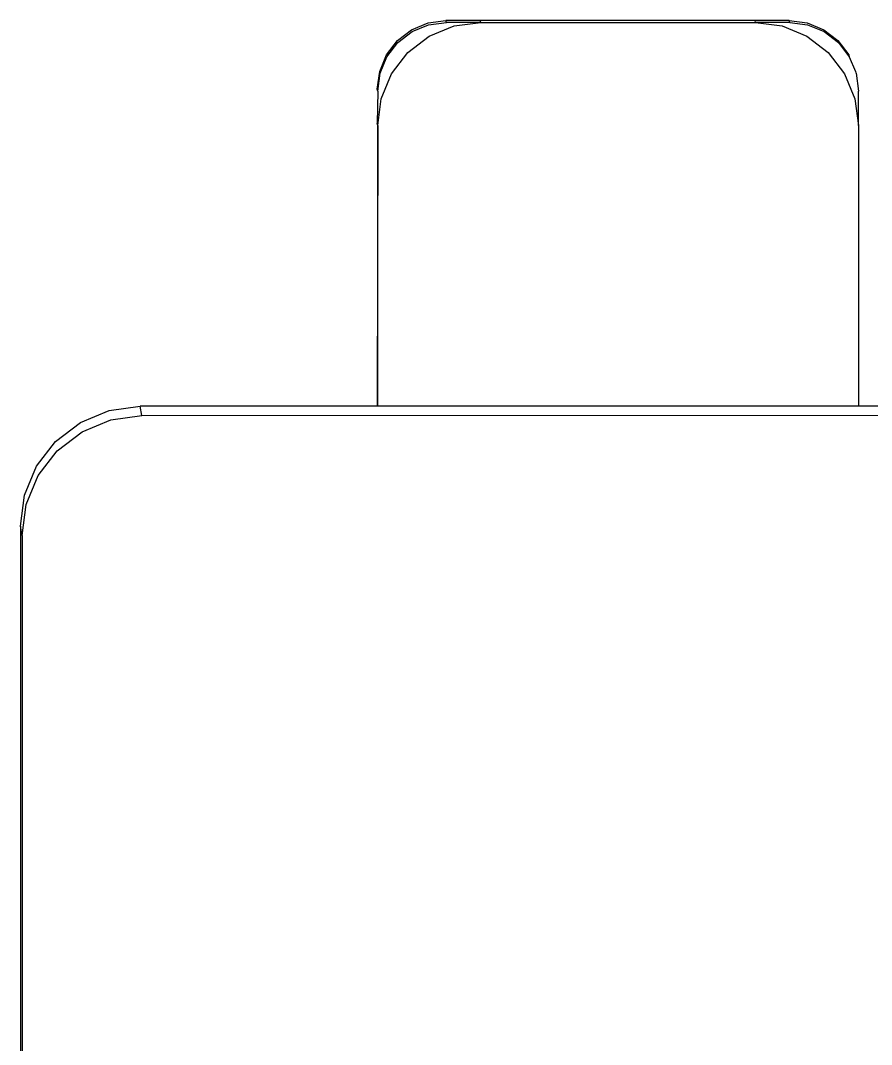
# Model space of a CAD drawing. Extents: x -4.2 to 4.2, y -5.7 to 5.7.
# Drawn here: x 0.2853 to 0.3809, y -1.7426 to -1.6276 of the extents above; entities that cross this region are included whole.
import ezdxf

# ---------------------------------------------------------------- set-up
doc = ezdxf.new("R2010")
doc.units = 0
doc.layers.get('0').update_dxf_attribs({"linetype": 'CONTINUOUS'})

msp = doc.modelspace()

# ---------------------------------------------------------------- linework, layer by layer
for p, q in [((0.32921, -1.62867), (0.33107, -1.6279)), ((0.32925, -1.62889), (0.33111, -1.62812)), ((0.33107, -1.6279), (0.33306, -1.62764)), ((0.33111, -1.62812), (0.33311, -1.62786)), ((0.33118, -1.62941), (0.33397, -1.62825)), ((0.33311, -1.62786), (0.33306, -1.62764)), ((0.33692, -1.62764), (0.33306, -1.62764)), ((0.33697, -1.62786), (0.33311, -1.62786)), ((0.33397, -1.62825), (0.33697, -1.62786)), ((0.33697, -1.62786), (0.33692, -1.62764)), ((0.36777, -1.62764), (0.33692, -1.62764)), ((0.33697, -1.62786), (0.36782, -1.62786)), ((0.36782, -1.62786), (0.36777, -1.62764)), ((0.37162, -1.62764), (0.36777, -1.62764)), ((0.36782, -1.62786), (0.37081, -1.62825)), ((0.37167, -1.62786), (0.36782, -1.62786)), ((0.37081, -1.62825), (0.3736, -1.62941)), ((0.37162, -1.62764), (0.37362, -1.6279)), ((0.37167, -1.62786), (0.37162, -1.62764)), ((0.37167, -1.62786), (0.37367, -1.62812)), ((0.37362, -1.6279), (0.37548, -1.62867)), ((0.37367, -1.62812), (0.37553, -1.62889)), ((0.32761, -1.6299), (0.32921, -1.62867)), ((0.32766, -1.63012), (0.32925, -1.62889)), ((0.32879, -1.63125), (0.33118, -1.62941)), ((0.3736, -1.62941), (0.376, -1.63125)), ((0.37548, -1.62867), (0.37707, -1.6299)), ((0.37553, -1.62889), (0.37713, -1.63012)), ((0.32639, -1.63149), (0.32761, -1.6299)), ((0.32643, -1.63171), (0.32766, -1.63012)), ((0.37707, -1.6299), (0.3783, -1.63149)), ((0.37713, -1.63012), (0.37835, -1.63171)), ((0.32562, -1.63335), (0.32639, -1.63149)), ((0.32566, -1.63357), (0.32643, -1.63171)), ((0.32695, -1.63364), (0.32879, -1.63125)), ((0.376, -1.63125), (0.37783, -1.63364)), ((0.3783, -1.63149), (0.37835, -1.63171)), ((0.37835, -1.63171), (0.37907, -1.63335)), ((0.32535, -1.63535), (0.32562, -1.63335)), ((0.3254, -1.63557), (0.32566, -1.63357)), ((0.32579, -1.63643), (0.32695, -1.63364)), ((0.37783, -1.63364), (0.37899, -1.63643)), ((0.37907, -1.63335), (0.37909, -1.6335)), ((0.37912, -1.63357), (0.37909, -1.6335)), ((0.37912, -1.63357), (0.37938, -1.63557)), ((0.3254, -1.63557), (0.32535, -1.63535)), ((0.3254, -1.63557), (0.32535, -1.63921)), ((0.3254, -1.63943), (0.32579, -1.63643)), ((0.37899, -1.63643), (0.37938, -1.63943)), ((0.37938, -1.63943), (0.37938, -1.63557)), ((0.3254, -1.63943), (0.32535, -1.63921)), ((0.3254, -1.63943), (0.32535, -1.67097)), ((0.3254, -1.67097), (0.3254, -1.63943)), ((0.37938, -1.63943), (0.37938, -1.67097)), ((0.29525, -1.67143), (0.29873, -1.67097)), ((0.29892, -1.67201), (0.29873, -1.67097)), ((0.32535, -1.67097), (0.29873, -1.67097)), ((0.3254, -1.67097), (0.32535, -1.67097)), ((0.37938, -1.67097), (0.3254, -1.67097)), ((0.38527, -1.67097), (0.37938, -1.67097)), ((0.292, -1.67277), (0.29525, -1.67143)), ((0.29543, -1.67247), (0.29892, -1.67201)), ((0.38574, -1.67202), (0.29892, -1.67201)), ((0.28922, -1.67491), (0.292, -1.67277)), ((0.29219, -1.67382), (0.29543, -1.67247)), ((0.2894, -1.67595), (0.29219, -1.67382)), ((0.28708, -1.6777), (0.28922, -1.67491)), ((0.28726, -1.67874), (0.2894, -1.67595)), ((0.28574, -1.68094), (0.28708, -1.6777)), ((0.28591, -1.68199), (0.28726, -1.67874)), ((0.28528, -1.68442), (0.28574, -1.68094)), ((0.28546, -1.68547), (0.28591, -1.68199)), ((0.28546, -1.68547), (0.28528, -1.68442)), ((0.28528, -1.68442), (0.28528, -2.24066)), ((0.28546, -1.68547), (0.28546, -2.24205))]:
    msp.add_line(p, q)

doc.saveas('drawing.dxf')
